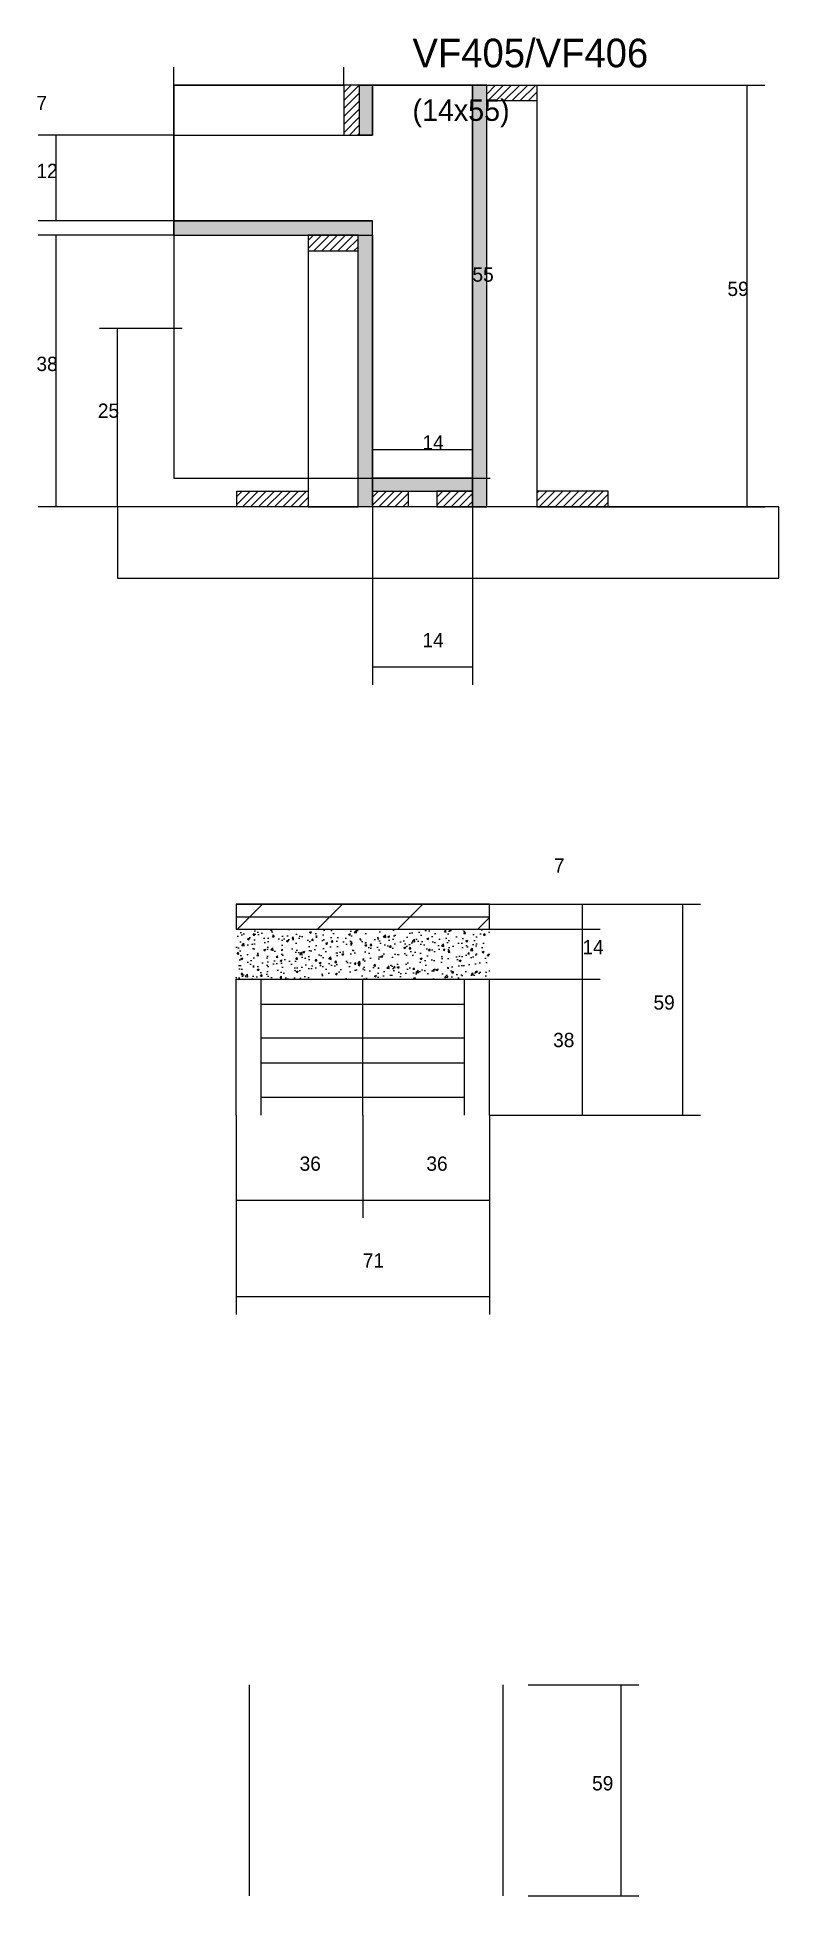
# Model space of a CAD drawing. Header units: metres. Extents: x 5840 to 6047, y 2931 to 3451.
import ezdxf

# ---------------------------------------------------------------- set-up
doc = ezdxf.new("R2010")
doc.units = ezdxf.units.M
for name, color, linetype in [('CONCRETO', 251, 'Continuous'), ('COTA', 241, 'Continuous'), ('Cota Seção (2x)', 4, 'Continuous'), ('Hachura', 253, 'Continuous'), ('Madeira', 126, 'Continuous'), ('Painéis', 200, 'Continuous'), ('REAPROVEITAMENTO', 251, 'Continuous'), ('SARR_2.2x7', 40, 'Continuous'), ('Texto Seção', 7, 'Continuous')]:
    doc.layers.add(name, color=color, linetype=linetype)

msp = doc.modelspace()

# ---------------------------------------------------------------- hatches: boundary and pattern name
at = {"layer": 'COTA'}
h = msp.add_hatch(dxfattribs=at)
h.set_pattern_fill('AR-CONC', scale=0.03)
h.paths.add_polyline_path([(5895.4, 3201.7), (5895.4, 3187.7), (5895.4, 3187.7), (5966.4, 3187.7), (5966.4, 3187.7), (5966.4, 3201.7), (5966.4, 3201.7), (5895.4, 3201.7)])
at = {"layer": 'Hachura'}
h = msp.add_hatch(dxfattribs=at)
h.set_pattern_fill('ANSI31', scale=0.5)
h.paths.add_polyline_path([(5925.6, 3423.9), (5930, 3423.9), (5930, 3423.9), (5930, 3437.9), (5930, 3437.9), (5925.6, 3437.9), (5925.6, 3437.9), (5925.6, 3423.9)])
h = msp.add_hatch(color=8, dxfattribs=at)
h.dxf.hatch_style = 1
h.paths.add_polyline_path([(5930, 3437.9), (5933.6, 3437.9), (5933.6, 3437.9), (5933.6, 3423.9), (5933.6, 3423.9), (5930, 3423.9), (5930, 3423.9), (5930, 3437.9)])
h = msp.add_hatch(color=8, dxfattribs=at)
h.dxf.hatch_style = 1
h.paths.add_polyline_path([(5965.6, 3437.9), (5961.6, 3437.9), (5961.6, 3437.9), (5961.6, 3319.9), (5961.6, 3319.9), (5965.6, 3319.9), (5965.6, 3319.9), (5965.6, 3437.9)])
h = msp.add_hatch(dxfattribs=at)
h.set_pattern_fill('ANSI31', scale=0.5)
h.paths.add_polyline_path([(5965.6, 3433.5), (5965.6, 3437.9), (5965.6, 3437.9), (5979.6, 3437.9), (5979.6, 3437.9), (5979.6, 3433.5), (5979.6, 3433.5), (5965.6, 3433.5)])
h = msp.add_hatch(color=8, dxfattribs=at)
h.dxf.hatch_style = 1
h.paths.add_polyline_path([(5933.6, 3395.9), (5933.6, 3399.9), (5933.6, 3399.9), (5878, 3399.9), (5878, 3399.9), (5878, 3395.9), (5878, 3395.9), (5933.6, 3395.9)])
h = msp.add_hatch(color=8, dxfattribs=at)
h.dxf.hatch_style = 1
h.paths.add_polyline_path([(5933.6, 3399.9), (5929.6, 3399.9), (5929.6, 3399.9), (5929.6, 3319.9), (5929.6, 3319.9), (5933.6, 3319.9), (5933.6, 3319.9), (5933.6, 3399.9)])
h = msp.add_hatch(dxfattribs=at)
h.set_pattern_fill('ANSI31', scale=0.5)
h.paths.add_polyline_path([(5929.6, 3391.5), (5929.6, 3395.9), (5929.6, 3395.9), (5915.6, 3395.9), (5915.6, 3395.9), (5915.6, 3391.5), (5915.6, 3391.5), (5929.6, 3391.5)])
h = msp.add_hatch(dxfattribs=at)
h.set_pattern_fill('ANSI31', scale=0.5)
h.paths.add_polyline_path([(5895.6, 3319.9), (5895.6, 3324.3), (5895.6, 3324.3), (5915.6, 3324.3), (5915.6, 3324.3), (5915.6, 3319.9), (5915.6, 3319.9), (5895.6, 3319.9)])
h = msp.add_hatch(color=8, dxfattribs=at)
h.dxf.hatch_style = 1
h.paths.add_polyline_path([(5961.6, 3324.3), (5961.6, 3327.9), (5961.6, 3327.9), (5933.6, 3327.9), (5933.6, 3327.9), (5933.6, 3324.3), (5933.6, 3324.3), (5961.6, 3324.3)])
h = msp.add_hatch(dxfattribs=at)
h.set_pattern_fill('ANSI31', scale=0.5)
h.paths.add_polyline_path([(5933.6, 3319.9), (5933.6, 3324.3), (5933.6, 3324.3), (5943.6, 3324.3), (5943.6, 3324.3), (5943.6, 3319.9), (5943.6, 3319.9), (5933.6, 3319.9)])
h = msp.add_hatch(dxfattribs=at)
h.set_pattern_fill('ANSI31', scale=0.5)
h.paths.add_polyline_path([(5961.6, 3319.9), (5961.6, 3324.3), (5961.6, 3324.3), (5951.6, 3324.3), (5951.6, 3324.3), (5951.6, 3319.9), (5951.6, 3319.9), (5961.6, 3319.9)])
h = msp.add_hatch(dxfattribs=at)
h.set_pattern_fill('ANSI31', scale=0.5)
h.paths.add_polyline_path([(5999.6, 3319.9), (5999.6, 3324.3), (5999.6, 3324.3), (5979.6, 3324.3), (5979.6, 3324.3), (5979.6, 3319.9), (5979.6, 3319.9), (5999.6, 3319.9)])
at = {"layer": 'REAPROVEITAMENTO'}
h = msp.add_hatch(dxfattribs=at)
h.set_pattern_fill('ANSI31', scale=5)
h.paths.add_polyline_path([(5895.4, 3208.7), (5895.4, 3201.7), (5895.4, 3201.7), (5966.4, 3201.7), (5966.4, 3201.7), (5966.4, 3208.7), (5966.4, 3208.7), (5895.4, 3208.7)])

# ---------------------------------------------------------------- linework, layer by layer
at = {"layer": 'CONCRETO'}
for points in [[(5878, 3399.9), (5878, 3423.9), (5933.6, 3423.9), (5933.6, 3437.9), (5961.6, 3437.9), (5961.6, 3327.9), (5933.6, 3327.9), (5933.6, 3399.9)], [(5878, 3327.9), (5961.6, 3327.9), (5961.6, 3437.9), (5878, 3437.9)]]:
    msp.add_lwpolyline(points, close=True, dxfattribs=at)
at = {"layer": 'COTA'}
for p, q in [((5878, 3423.9), (5878, 3442.9)), ((5925.6, 3437.9), (5925.6, 3442.9)), ((5878, 3437.9), (5925.6, 3437.9)), ((5979.6, 3437.9), (6043.5, 3437.9)), ((6038.5, 3319.9), (6038.5, 3437.9)), ((5878, 3423.9), (5840, 3423.9)), ((5845, 3399.9), (5845, 3423.9)), ((5878, 3399.9), (5840, 3399.9)), ((5878, 3395.9), (5840, 3395.9)), ((5845, 3319.9), (5845, 3395.9)), ((5880.3, 3369.8), (5857.2, 3369.8)), ((5862.2, 3319.9), (5862.2, 3369.8)), ((5900, 3319.9), (5840, 3319.9)), ((5870.3, 3319.9), (5857.2, 3319.9)), ((5933.6, 3319.9), (5933.6, 3270.1)), ((5961.6, 3319.9), (5961.6, 3270.1)), ((5995.2, 3319.9), (6043.5, 3319.9)), ((5933.6, 3275.1), (5961.6, 3275.1)), ((5966.4, 3208.7), (5997.4, 3208.7)), ((5966.4, 3208.7), (6025.5, 3208.7)), ((5992.4, 3201.7), (5992.4, 3208.7)), ((6020.5, 3149.7), (6020.5, 3208.7)), ((5966.4, 3201.7), (5997.4, 3201.7)), ((5966.4, 3201.7), (5997.4, 3201.7)), ((5992.4, 3187.7), (5992.4, 3201.7)), ((5966.4, 3187.7), (5997.4, 3187.7)), ((5966.4, 3187.7), (5997.4, 3187.7)), ((5992.4, 3149.7), (5992.4, 3187.7)), ((5895.4, 3149.7), (5895.4, 3093.9)), ((5895.4, 3149.7), (5895.4, 3120.9)), ((5930.9, 3149.7), (5930.9, 3120.9)), ((5930.9, 3149.7), (5930.9, 3120.9)), ((5966.4, 3149.7), (5997.4, 3149.7)), ((5966.4, 3149.7), (6025.5, 3149.7)), ((5966.4, 3149.7), (5966.4, 3093.9)), ((5966.4, 3149.7), (5966.4, 3120.9)), ((5895.4, 3125.9), (5930.9, 3125.9)), ((5930.9, 3125.9), (5966.4, 3125.9)), ((5895.4, 3098.9), (5966.4, 3098.9)), ((5977.2, 2990.2), (6008.2, 2990.2)), ((6003.2, 2931.2), (6003.2, 2990.2)), ((5977.2, 2931.2), (6008.2, 2931.2))]:
    msp.add_line(p, q, dxfattribs=at)
at = {"layer": 'Cota Seção (2x)'}
for p, q in [((5961.6, 3327.9), (5961.6, 3437.9)), ((5961.6, 3437.9), (5966.6, 3437.9)), ((5933.6, 3319.9), (5933.6, 3340.9)), ((5961.6, 3319.9), (5961.6, 3340.9)), ((5933.6, 3335.9), (5961.6, 3335.9)), ((5961.6, 3327.9), (5966.6, 3327.9))]:
    msp.add_line(p, q, dxfattribs=at)
at = {"layer": 'Madeira'}
for points in [[(5925.6, 3423.9), (5930, 3423.9), (5930, 3437.9), (5925.6, 3437.9)], [(5965.6, 3433.5), (5965.6, 3437.9), (5979.6, 3437.9), (5979.6, 3433.5)], [(5965.6, 3437.9), (5979.6, 3437.9), (5979.6, 3319.9), (5965.6, 3319.9)], [(5929.6, 3391.5), (5929.6, 3395.9), (5915.6, 3395.9), (5915.6, 3391.5)], [(5929.6, 3395.9), (5915.6, 3395.9), (5915.6, 3319.9), (5929.6, 3319.9)], [(5895.6, 3319.9), (5895.6, 3324.3), (5915.6, 3324.3), (5915.6, 3319.9)], [(5933.6, 3319.9), (5933.6, 3324.3), (5943.6, 3324.3), (5943.6, 3319.9)], [(5961.6, 3319.9), (5961.6, 3324.3), (5951.6, 3324.3), (5951.6, 3319.9)], [(5999.6, 3319.9), (5999.6, 3324.3), (5979.6, 3324.3), (5979.6, 3319.9)], [(5862.2, 3299.9), (6047.4, 3299.9), (6047.4, 3319.9), (5862.2, 3319.9)]]:
    msp.add_lwpolyline(points, close=True, dxfattribs=at)
at = {"layer": 'Painéis'}
for p, q in [((5961.6, 3319.9), (5961.6, 3437.9)), ((5878, 3399.9), (5933.6, 3399.9)), ((5878, 3395.9), (5878, 3399.9)), ((5933.6, 3395.9), (5933.6, 3399.9)), ((5933.6, 3319.9), (5933.6, 3395.9)), ((5933.6, 3327.9), (5961.6, 3327.9)), ((5933.6, 3324.3), (5933.6, 3327.9)), ((5961.6, 3324.3), (5961.6, 3327.9)), ((5895.4, 3208.7), (5966.4, 3208.7)), ((5966.4, 3201.7), (5966.4, 3208.7)), ((5895.4, 3201.7), (5966.4, 3201.7)), ((5895.4, 3187.7), (5966.4, 3187.7)), ((5895.4, 3149.7), (5895.4, 3187.7)), ((5930.9, 3149.7), (5930.9, 3187.7)), ((5966.4, 3149.7), (5966.4, 3187.7))]:
    msp.add_line(p, q, dxfattribs=at)
for points in [[(5930, 3437.9), (5933.6, 3437.9), (5933.6, 3423.9), (5930, 3423.9)], [(5965.6, 3437.9), (5961.6, 3437.9), (5961.6, 3319.9), (5965.6, 3319.9)], [(5933.6, 3395.9), (5933.6, 3399.9), (5878, 3399.9), (5878, 3395.9)], [(5929.6, 3395.9), (5933.6, 3395.9), (5933.6, 3319.9), (5929.6, 3319.9)], [(5961.6, 3324.3), (5961.6, 3327.9), (5933.6, 3327.9), (5933.6, 3324.3)], [(5895.4, 3201.7), (5966.4, 3201.7), (5966.4, 3208.7), (5895.4, 3208.7)]]:
    msp.add_lwpolyline(points, close=True, dxfattribs=at)
at = {"layer": 'SARR_2.2x7'}
for p, q in [((5895.4, 3205.2), (5966.4, 3205.2)), ((5902.4, 3149.7), (5902.4, 3187.7)), ((5959.4, 3149.7), (5959.4, 3187.7)), ((5902.4, 3180.7), (5930.9, 3180.7)), ((5930.9, 3180.7), (5959.5, 3180.7)), ((5902.4, 3171.3), (5930.9, 3171.3)), ((5930.9, 3171.3), (5959.5, 3171.3)), ((5902.4, 3164.3), (5930.9, 3164.3)), ((5930.9, 3164.3), (5959.5, 3164.3)), ((5902.4, 3154.7), (5930.9, 3154.7)), ((5930.9, 3154.7), (5959.5, 3154.7)), ((5899.2, 2931.2), (5899.2, 2990.2)), ((5970.2, 2931.2), (5970.2, 2990.2))]:
    msp.add_line(p, q, dxfattribs=at)

# ---------------------------------------------------------------- texts
at = {"layer": 'COTA'}
for s, p in [('7', (5839.5, 3430.9)), ('12', (5839.5, 3411.9)), ('59', (6033, 3378.9)), ('38', (5839.5, 3357.9)), ('25', (5856.7, 3344.8)), ('14', (5947.6, 3280.6)), ('7', (5984.4, 3217.5)), ('14', (5992.4, 3194.7)), ('59', (6012.3, 3179.2)), ('38', (5984.2, 3168.7)), ('36', (5913.2, 3134.1)), ('36', (5948.7, 3134.1)), ('71', (5930.9, 3107)), ('59', (5995.1, 2960.7))]:
    msp.add_text(s, height=4, dxfattribs=at).set_placement(p)
at = {"layer": 'Cota Seção (2x)'}
for s, p in [('55', (5961.6, 3382.9)), ('14', (5947.6, 3335.9))]:
    msp.add_text(s, height=4, dxfattribs=at).set_placement(p)
at = {"layer": 'Texto Seção'}
for s, height, p in [('VF405/VF406', 8, (5944.8, 3442.9)), ('(14x55)', 6, (5944.8, 3427.9))]:
    msp.add_text(s, height=height, dxfattribs=at).set_placement(p)

doc.saveas('drawing.dxf')
